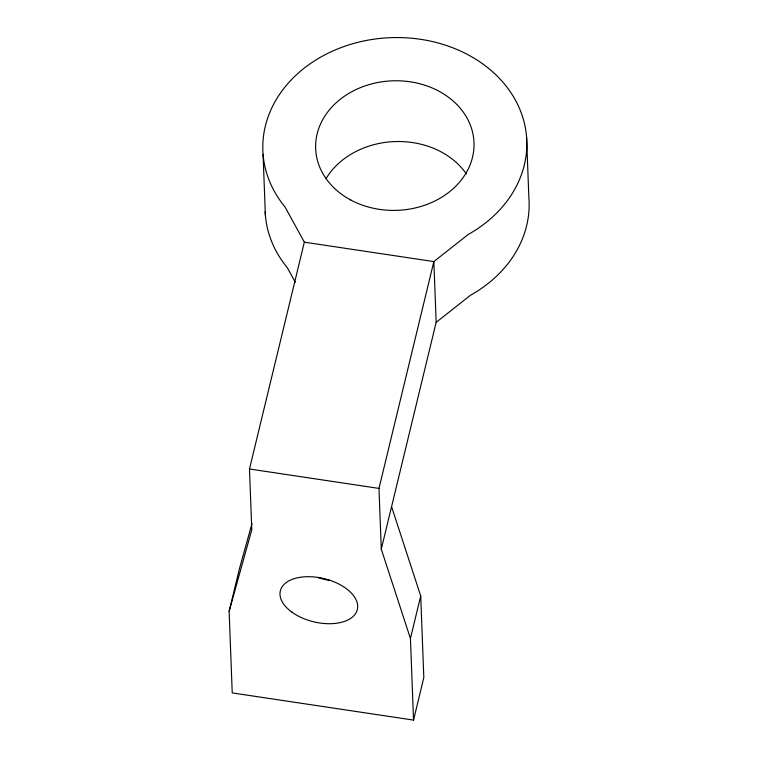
<?xml version="1.0" encoding="UTF-8"?>
<svg xmlns="http://www.w3.org/2000/svg" width="758" height="758" viewBox="0 0 758 758"><rect width="100%" height="100%" fill="white"/><g stroke="black" fill="none" stroke-linecap="round" stroke-linejoin="round"><path stroke-width="1.14" d="M229.134 611.336L251.789 529.747L249.477 468.994L304.346 242.172L285.065 207.019A132.063 108.006 -2.2 0 1 321.43 56.708A132.063 108.006 -2.2 0 1 504.572 84.166A132.063 108.006 -2.2 0 1 468.207 234.478L433.851 261.586L378.981 488.408L381.283 549.162L410.438 638.511L413.536 720.1L232.232 692.916L229.134 611.336L239.414 568.813L251.997 523.494M381.283 549.162L436.163 322.339L433.851 261.586L304.346 242.172M410.438 638.511L420.718 595.996L391.573 506.647M413.536 720.1L423.817 677.586L420.718 595.996M436.163 322.339L470.51 295.232A132.063 108.006 -2.2 0 0 528.866 197.582L526.564 136.838M249.477 468.994L378.981 488.408M295.307 282.251L287.367 267.773A132.063 108.006 -2.2 0 1 265.167 211.596M263.073 154.348L265.376 215.101M326.063 178.585A79.239 64.809 -2.2 0 1 395.155 141.566A79.239 64.809 -2.2 0 1 466.359 173.97M329.995 580.467A39.615 22.209 13.6 0 1 317.744 577.482M350.831 200.055A79.239 64.809 -2.2 0 0 473.864 148.814A79.239 64.809 -2.2 0 0 359.756 87.909A79.239 64.809 -2.2 0 0 350.831 200.055M291.982 612.189A39.615 22.209 13.6 0 0 356.592 611.725A39.615 22.209 13.6 0 0 307.956 576.686A39.615 22.209 13.6 0 0 291.982 612.189"/></g></svg>
